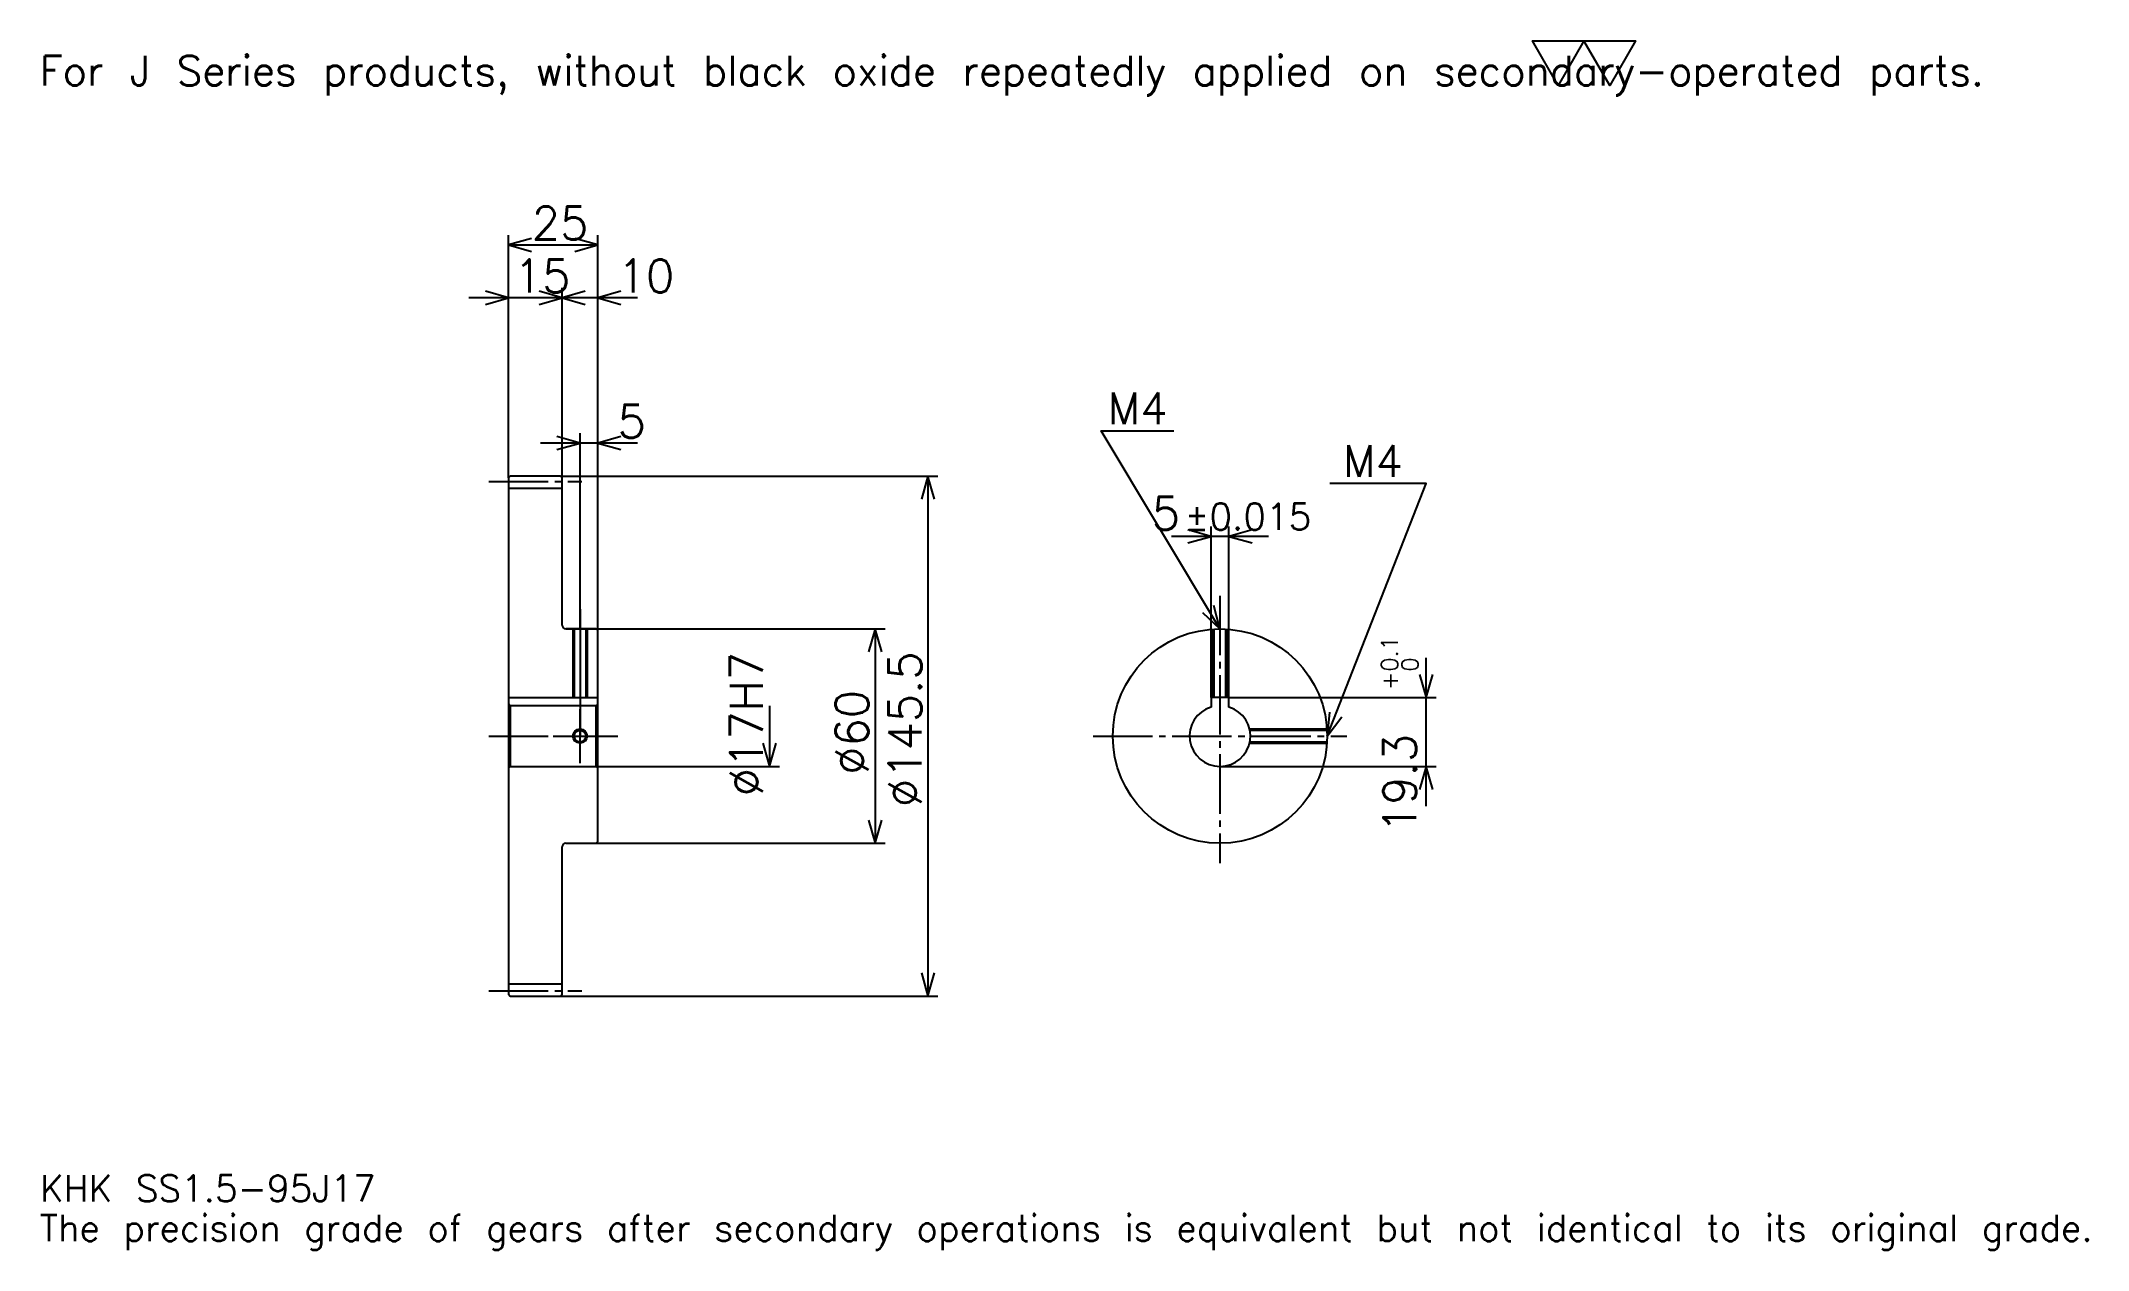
# Model space of a CAD drawing. Extents: x 19 to 592, y 7 to 345.
import ezdxf

# ---------------------------------------------------------------- set-up
doc = ezdxf.new("R2010")
doc.units = 0
doc.linetypes.add('DASHDOT', pattern=[22.173913, 16.630435, -1.847826, 1.847826, -1.847826])
doc.layers.get('0').update_dxf_attribs({"linetype": 'CONTINUOUS'})
doc.layers.add('DASHDOT', color=6, linetype='DASHDOT')
doc.styles.add('KANJI', font='TXT', dxfattribs={"bigfont": 'BIGFONT'})

msp = doc.modelspace()

# ---------------------------------------------------------------- linework, layer by layer
at = {"color": 5}
for p, q in [((149.67392, 223.347824), (149.67392, 290.793488)), ((149.67392, 288.021729), (174.67392, 288.021729)), ((174.67392, 223.347824), (174.67392, 290.793488)), ((164.67392, 223.347824), (164.67392, 276.010864)), ((175.76088, 273.239136), (138.58696, 273.239136)), ((185.76088, 273.239136), (153.58696, 273.239136)), ((169.67392, 223.347824), (169.67392, 235.358688)), ((185.76088, 232.586945), (158.58696, 232.586945)), ((149.67392, 222.847824), (149.67392, 223.347824)), ((164.17392, 223.347824), (174.67392, 223.347824)), ((164.67392, 222.847824), (164.67392, 223.347824)), ((169.67392, 180.597824), (169.67392, 223.347824)), ((169.67392, 180.597824), (169.67392, 223.347824)), ((174.67392, 223.347824), (269.836975, 223.347824)), ((174.67392, 180.097824), (174.67392, 223.347824)), ((267.065216, 223.347824), (267.065216, 77.847824)), ((362.391296, 206.467392), (335.217407, 206.467392)), ((346.304352, 161.397827), (346.304352, 209.239136)), ((351.304352, 161.397827), (351.304352, 209.239136)), ((165.67392, 180.597824), (174.67392, 180.597824)), ((174.67392, 180.597824), (255.054352, 180.597824)), ((252.282623, 180.597824), (252.282623, 120.597824)), ((406.521759, 131.010864), (406.521759, 172.484787)), ((351.304352, 161.397827), (409.293488, 161.397827)), ((222.717407, 159.097824), (222.717407, 142.097824)), ((174.67392, 142.097824), (225.489136, 142.097824)), ((348.804352, 142.097824), (409.293488, 142.097824)), ((165.67392, 120.597824), (174.67392, 120.597824)), ((174.67392, 120.597824), (255.054352, 120.597824)), ((164.17392, 77.847824), (174.67392, 77.847824)), ((174.67392, 77.847824), (269.836975, 77.847824))]:
    msp.add_line(p, q, dxfattribs=at)
at = {"color": 4}
for p, q in [((149.67392, 219.972824), (164.67392, 219.972824)), ((149.67392, 161.397827), (174.67392, 161.397827)), ((150.17392, 159.097824), (150.17392, 142.097824)), ((174.17392, 159.097824), (174.67392, 159.597824)), ((174.17392, 142.097824), (174.67392, 141.597824)), ((149.67392, 81.222824), (164.67392, 81.222824))]:
    msp.add_line(p, q, dxfattribs=at)
at = {"color": 7}
msp.add_lwpolyline([(443.478271, 332.608704), (436.271759, 345.100006), (465.097839, 345.100006), (457.891327, 332.608704), (450.684784, 345.100006), (443.478271, 332.608704)], dxfattribs=at)
at = {"color": 5}
for points in [[(156.141312, 289.869568), (149.67392, 288.021729), (156.141312, 286.17392)], [(168.206528, 286.17392), (174.67392, 288.021729), (168.206528, 289.869568)], [(143.206528, 271.391296), (149.67392, 273.239136), (143.206528, 275.086945)], [(158.206528, 271.391296), (164.67392, 273.239136), (158.206528, 275.086945)], [(171.141312, 275.086945), (164.67392, 273.239136), (171.141312, 271.391296)], [(181.141312, 275.086945), (174.67392, 273.239136), (181.141312, 271.391296)], [(348.804352, 180.597824), (315.543488, 236.032608), (335.869568, 236.032608)], [(163.206528, 230.739136), (169.67392, 232.586945), (163.206528, 234.434784)], [(181.141312, 234.434784), (174.67392, 232.586945), (181.141312, 230.739136)], [(268.913055, 216.880432), (267.065216, 223.347824), (265.217407, 216.880432)], [(378.804352, 150.597824), (406.521759, 221.25), (379.543518, 221.25)], [(339.836975, 204.619568), (346.304352, 206.467392), (339.836975, 208.315216)], [(357.771729, 208.315216), (351.304352, 206.467392), (357.771729, 204.619568)], [(343.892395, 185.192871), (348.804352, 180.597824), (347.061401, 187.094269)], [(254.130432, 174.130432), (252.282623, 180.597824), (250.434784, 174.130432)], [(404.67395, 167.865219), (406.521759, 161.397827), (408.369598, 167.865219)], [(379.446106, 157.29332), (378.804352, 150.597824), (382.886475, 155.943634)], [(220.869568, 148.565216), (222.717407, 142.097824), (224.565216, 148.565216)], [(408.369598, 135.630432), (406.521759, 142.097824), (404.67395, 135.630432)], [(250.434784, 127.065216), (252.282623, 120.597824), (254.130432, 127.065216)], [(265.217407, 84.315216), (267.065216, 77.847824), (268.913055, 84.315216)]]:
    msp.add_lwpolyline(points, dxfattribs=at)
at = {"color": 4}
for points in [[(164.67392, 181.597824), (164.67392, 222.847824), (164.17392, 223.347824), (150.17392, 223.347824), (149.67392, 222.847824), (149.67392, 141.597824)], [(165.67392, 120.597824), (174.17392, 120.597824), (174.67392, 121.097824), (174.67392, 180.097824), (174.17392, 180.597824), (165.67392, 180.597824)], [(167.67392, 180.597824), (167.67392, 161.397827)], [(168.053925, 180.597824), (168.053925, 161.397827)], [(171.293915, 180.597824), (171.293915, 161.397827)], [(171.67392, 180.597824), (171.67392, 161.397827)], [(346.804352, 161.397827), (346.804352, 180.531082)], [(347.184357, 161.397827), (347.184357, 180.554047)], [(350.424347, 161.397827), (350.424347, 180.554047)], [(350.804352, 161.397827), (350.804352, 180.531082)], [(351.304352, 158.721863), (351.304352, 161.397827), (346.304352, 161.397827), (346.304352, 158.721863)], [(149.67392, 141.597824), (150.17392, 142.097824), (174.17392, 142.097824), (174.17392, 159.097824), (150.17392, 159.097824), (149.67392, 159.597824)], [(357.065704, 152.597824), (378.73761, 152.597824)], [(357.14856, 152.217819), (378.760559, 152.217819)], [(357.14856, 148.977829), (378.760559, 148.977829)], [(357.065704, 148.597824), (378.73761, 148.597824)], [(149.67392, 141.597824), (149.67392, 78.347824), (150.17392, 77.847824), (164.17392, 77.847824), (164.67392, 78.347824), (164.67392, 119.597824)]]:
    msp.add_lwpolyline(points, dxfattribs=at)
for centre, radius in [((348.804352, 150.597824), 30), ((169.67392, 150.597824), 1.62)]:
    msp.add_circle(centre, radius, dxfattribs=at)
at = {"color": 7}
msp.add_circle((169.67392, 150.597824), 2, dxfattribs=at)
at = {"color": 4}
for centre, radius, start, end in [((165.67392, 181.597824), 1, 180, 270), ((348.804352, 150.597824), 8.5, 107.104634835, 72.895365165), ((165.67392, 119.597824), 1, 90, 180)]:
    msp.add_arc(centre, radius, start, end, dxfattribs=at)
at = {"layer": 'DASHDOT', "color": 7}
for p, q in [((144.130447, 221.847824), (170.217392, 221.847824)), ((348.804352, 189.83696), (348.804352, 115.054344)), ((169.67392, 180.597824), (169.67392, 150.597824)), ((144.130447, 150.597824), (180.217392, 150.597824)), ((313.260864, 150.597824), (384.347839, 150.597824)), ((144.130447, 79.347824), (170.217392, 79.347824))]:
    msp.add_line(p, q, dxfattribs=at)
for points in [[(169.67392, 186.141296), (169.67392, 155.85434)], [(169.67392, 143.054352), (169.67392, 158.141296)], [(162.130447, 150.597824), (177.217392, 150.597824)]]:
    msp.add_lwpolyline(points, dxfattribs=at)

# ---------------------------------------------------------------- texts
at = {"color": 7, "style": 'KANJI'}
for s, height, p in [('For J Series products, without black oxide repeatedly applied on secondary-operated parts.', 8.315217, (18.47826, 332.608704)), ('25', 9.23913, (156.168488, 289.5)), ('15', 9.23913, (151.168488, 274.717407)), ('10', 9.23913, (180.217392, 274.717407)), ('M4', 8.869566, (317.391296, 237.880432)), ('5', 9.23913, (180.217392, 234.065216)), ('M4', 8.869566, (383.239136, 223.097824)), ('5', 9.23913, (329.732971, 208.315216)), ('%%p0.015', 7.391304, (338.87854, 208.315216)), ('KHK SS1.5-95J17', 7.391304, (18.47826, 20.326086)), ('The precision grade of gears after secondary operations is equivalent but not identical to its original grade.', 7.391304, (18.47826, 9.23913))]:
    msp.add_text(s, height=height, dxfattribs=at).set_placement(p)
for s, height, p in [('%%c17H7', 9.23913, (220.869568, 133.736404)), ('%%c145.5', 9.23913, (265.217407, 130.733704)), ('0.1', 4.619565, (398.576111, 168.638275)), ('0', 4.619565, (404.304382, 168.638275)), ('+', 4.619565, (398.576111, 163.464371)), ('%%c60', 9.23913, (250.434784, 139.741852)), ('19.3', 9.23913, (403.75, 123.473755))]:
    msp.add_text(s, height=height, rotation=90, dxfattribs=at).set_placement(p)

doc.saveas('drawing.dxf')
